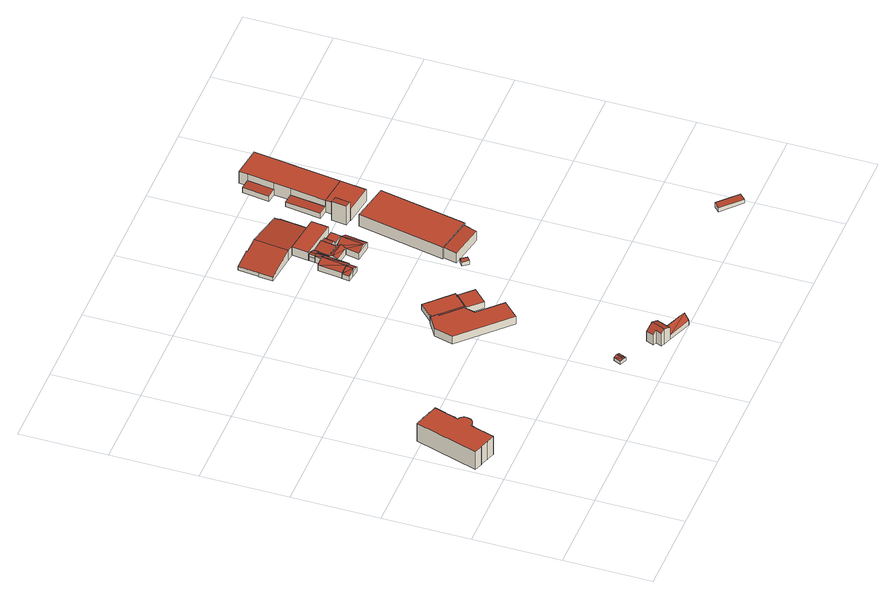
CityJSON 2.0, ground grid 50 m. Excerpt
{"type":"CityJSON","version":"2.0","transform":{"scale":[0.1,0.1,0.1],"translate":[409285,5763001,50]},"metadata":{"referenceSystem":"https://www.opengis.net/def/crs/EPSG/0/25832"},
"CityObjects":{
"building1":{"type":"Building","attributes":{"Gemeindeschluessel":"05515000","Geometrietyp2DReferenz":"3000","function":"31001_2000","roofType":"1000","measuredHeight":11.96},"address":[{"country":"Germany","locality":"Münster","thoroughfareNumber":"6","thoroughfareName":"Hessenweg"}],"geometry":[{"type":"Solid","lod":"2","boundaries":[[[[0,1,2,3]],[[4,5,1,0]],[[6,7,5,4]],[[8,9,7,6]],[[10,11,9,8]],[[12,13,11,10]],[[14,15,13,12]],[[16,17,15,14]],[[18,19,17,16]],[[20,21,19,18]],[[22,23,21,20]],[[24,25,23,22]],[[26,27,25,24]],[[28,29,27,26]],[[30,31,29,28]],[[32,33,31,30]],[[34,35,33,32]],[[36,37,35,34]],[[38,39,37,36]],[[40,41,39,38]],[[42,43,41,40]],[[44,45,43,42]],[[46,47,45,44]],[[48,49,47,46]],[[50,51,49,48]],[[52,53,51,50]],[[54,55,53,52]],[[56,57,55,54]],[[58,59,57,56]],[[60,61,59,58]],[[62,63,61,60]],[[64,65,63,62]],[[66,67,65,64]],[[68,69,67,66]],[[70,71,69,68]],[[72,73,71,70]],[[74,75,73,72]],[[76,77,75,74]],[[78,79,77,76]],[[80,81,79,78]],[[82,83,81,80]],[[84,85,83,82]],[[86,87,85,84]],[[88,89,87,86]],[[90,91,89,88]],[[92,93,91,90]],[[94,95,93,92]],[[96,97,95,94]],[[98,99,97,96]],[[100,101,99,98]],[[102,103,101,100]],[[3,2,103,102]],[[100,98,96,94,92,90,88,86,84,82,80,78,76,74,72,70,68,66,64,62,60,58,56,54,52,50,48,46,44,42,40,38,36,34,32,30,28,26,24,22,20,18,16,14,12,10,8,6,4,0,3,102]],[[1,5,7,9,11,13,15,17,19,21,23,25,27,29,31,33,35,37,39,41,43,45,47,49,51,53,55,57,59,61,63,65,67,69,71,73,75,77,79,81,83,85,87,89,91,93,95,97,99,101,103,2]]]],"semantics":{"surfaces":[{"type":"WallSurface"},{"type":"RoofSurface"},{"type":"GroundSurface"}],"values":[[0,0,0,0,0,0,0,0,0,0,0,0,0,0,0,0,0,0,0,0,0,0,0,0,0,0,0,0,0,0,0,0,0,0,0,0,0,0,0,0,0,0,0,0,0,0,0,0,0,0,0,0,1,2]]}}]},
"building2":{"type":"Building","attributes":{"Gemeindeschluessel":"05515000","Geometrietyp2DReferenz":"3000","function":"31001_1310","roofType":"3100","measuredHeight":2.57},"geometry":[{"type":"Solid","lod":"2","boundaries":[[[[104,105,106,107]],[[108,109,105,104]],[[110,111,109,108]],[[107,106,111,110]],[[104,112,108]],[[110,113,107]],[[104,107,113]],[[113,112,104]],[[112,113,110]],[[110,108,112]],[[105,109,111,106]]]],"semantics":{"surfaces":[{"type":"WallSurface"},{"type":"RoofSurface"},{"type":"GroundSurface"}],"values":[[0,0,0,0,0,0,1,1,1,1,2]]}}]},
"building3":{"type":"Building","attributes":{"Gemeindeschluessel":"05515000","Geometrietyp2DReferenz":"3000","function":"31001_1000","roofType":"3100","measuredHeight":10.52},"address":[{"country":"Germany","locality":"Münster","thoroughfareNumber":"498","thoroughfareName":"Schifffahrter Damm"}],"geometry":[{"type":"Solid","lod":"2","boundaries":[[[[114,115,116,117]],[[118,119,115,114]],[[120,121,119,118]],[[122,123,121,120]],[[124,125,123,122]],[[126,127,125,124]],[[128,129,127,126]],[[130,131,129,128]],[[132,133,131,130]],[[117,116,133,132]],[[126,124,122,120,118,128]],[[114,117,132,130,128,118]],[[115,119,121,123,125,127,129,131,133,116]]]],"semantics":{"surfaces":[{"type":"WallSurface"},{"type":"RoofSurface"},{"type":"GroundSurface"}],"values":[[0,0,0,0,0,0,0,0,0,0,1,1,2]]}}]},
"building4":{"type":"Building","attributes":{"Gemeindeschluessel":"05515000","Geometrietyp2DReferenz":"3000","function":"51009_1610","roofType":"1000","measuredHeight":5.25},"geometry":[{"type":"Solid","lod":"2","boundaries":[[[[134,135,136,137]],[[138,139,135,134]],[[140,141,139,138]],[[142,143,141,140]],[[144,145,143,142]],[[146,147,145,144]],[[148,149,147,146]],[[150,151,149,148]],[[152,153,151,150]],[[154,155,153,152]],[[137,136,155,154]],[[152,150,148,146,144,142,140,138,134,137,154]],[[135,139,141,143,145,147,149,151,153,155,136]]]],"semantics":{"surfaces":[{"type":"WallSurface"},{"type":"RoofSurface"},{"type":"GroundSurface"}],"values":[[0,0,0,0,0,0,0,0,0,0,0,1,2]]}}]},
"building5":{"type":"Building","attributes":{"Gemeindeschluessel":"05515000","Geometrietyp2DReferenz":"3000","function":"31001_2460","roofType":"3100","measuredHeight":6.43},"geometry":[{"type":"Solid","lod":"2","boundaries":[[[[156,157,133,158]],[[159,160,157,156]],[[161,116,160,159]],[[158,133,116,161]],[[156,162,159]],[[161,163,158]],[[163,162,156]],[[156,158,163]],[[162,163,161]],[[161,159,162]],[[157,160,116,133]]]],"semantics":{"surfaces":[{"type":"WallSurface"},{"type":"RoofSurface"},{"type":"GroundSurface"}],"values":[[0,0,0,0,0,0,1,1,1,1,2]]}}]},
"building6":{"type":"Building","attributes":{"Gemeindeschluessel":"05515000","Geometrietyp2DReferenz":"3000","function":"31001_2000"},"address":[{"country":"Germany","locality":"Münster","thoroughfareNumber":"506","thoroughfareName":"Schifffahrter Damm"}],"children":["building6-1","building6-2"]},
"building6-1":{"type":"BuildingPart","attributes":{"roofType":"1000","measuredHeight":3.66},"parents":["building6"],"geometry":[{"type":"Solid","lod":"2","boundaries":[[[[164,165,166,167]],[[168,169,165,164]],[[170,171,169,168]],[[172,173,171,170]],[[174,175,173,172]],[[176,177,178,179]],[[167,166,177,176]],[[179,174,172,170,168,164,167,176]],[[165,169,171,173,175,178,177,166]],[[175,174,179,178]]]],"semantics":{"surfaces":[{"type":"WallSurface"},{"type":"RoofSurface"},{"type":"GroundSurface"},{"type":"ClosureSurface"}],"values":[[0,0,0,0,0,0,0,1,2,3]]}}]},
"building6-2":{"type":"BuildingPart","attributes":{"roofType":"2100","measuredHeight":4.67},"parents":["building6"],"geometry":[{"type":"Solid","lod":"2","boundaries":[[[[180,181,182,183]],[[148,184,181,180]],[[146,185,184,148]],[[186,179,178,185,146]],[[187,188,175,174,189]],[[183,182,188,187]],[[189,186,146,148,180,183,187]],[[181,184,185,178,175,188,182]],[[179,186,189,174]],[[175,178,179,174]]]],"semantics":{"surfaces":[{"type":"WallSurface"},{"type":"RoofSurface"},{"type":"GroundSurface"},{"type":"ClosureSurface"}],"values":[[0,0,0,0,0,0,1,2,0,3]]}}]},
"building7":{"type":"Building","attributes":{"Gemeindeschluessel":"05515000","Geometrietyp2DReferenz":"3000","function":"31001_2000","roofType":"1000","measuredHeight":4.25},"geometry":[{"type":"Solid","lod":"2","boundaries":[[[[190,191,192,193]],[[194,195,191,190]],[[196,197,195,194]],[[193,192,197,196]],[[194,190,193,196]],[[191,195,197,192]]]],"semantics":{"surfaces":[{"type":"WallSurface"},{"type":"RoofSurface"},{"type":"GroundSurface"}],"values":[[0,0,0,0,1,2]]}}]},
"building8":{"type":"Building","attributes":{"Gemeindeschluessel":"05515000","Geometrietyp2DReferenz":"3000","function":"31001_2460","roofType":"5000","measuredHeight":5.15},"geometry":[{"type":"Solid","lod":"2","boundaries":[[[[198,199,200,201]],[[202,203,199,198]],[[204,205,203,202]],[[206,207,205,204]],[[208,209,207,206]],[[201,200,209,208]],[[210,211,198,201]],[[208,211,210]],[[211,208,206]],[[206,204,212,211]],[[211,212,202,198]],[[212,204,202]],[[210,201,208]],[[199,203,205,207,209,200]]]],"semantics":{"surfaces":[{"type":"WallSurface"},{"type":"RoofSurface"},{"type":"GroundSurface"}],"values":[[0,0,0,0,0,0,1,1,1,1,0,0,0,2]]}}]},
"building9":{"type":"Building","attributes":{"Gemeindeschluessel":"05515000","Geometrietyp2DReferenz":"3000","function":"31001_1100"},"address":[{"country":"Germany","locality":"Münster","thoroughfareNumber":"510","thoroughfareName":"Schifffahrter Damm"}],"children":["building9-1","building9-2","building9-3","building9-4"]},
"building9-1":{"type":"BuildingPart","attributes":{"roofType":"3100","measuredHeight":4.91},"parents":["building9"],"geometry":[{"type":"Solid","lod":"2","boundaries":[[[[213,214,215,216]],[[217,218,219,220]],[[221,222,218,217]],[[216,215,222,221]],[[223,224,225,226,227,216,221]],[[224,223,228,229]],[[228,223,221,217]],[[230,229,228,217,220]],[[227,213,216]],[[214,219,218,222,215]],[[214,213,220,219]],[[224,229,230,225]],[[227,226,230,220,213]],[[225,230,226]]]],"semantics":{"surfaces":[{"type":"WallSurface"},{"type":"RoofSurface"},{"type":"GroundSurface"},{"type":"ClosureSurface"}],"values":[[0,0,0,0,1,1,0,0,0,2,3,0,3,3]]}}]},
"building9-2":{"type":"BuildingPart","attributes":{"roofType":"3100","measuredHeight":4.97},"parents":["building9"],"geometry":[{"type":"Solid","lod":"2","boundaries":[[[[230,220,219,231,232,233]],[[234,235,236,214,213,227,237]],[[237,238,239]],[[239,238,240,234]],[[240,238,225,230]],[[230,233,241,240]],[[239,234,237]],[[219,214,236,231]],[[226,237,227]],[[214,219,220,213]],[[220,230,226,227,213]],[[235,234,242]],[[231,236,235,232]],[[235,242,233,232]],[[240,241,242,234]],[[241,233,242]],[[237,226,225,238]],[[226,230,225]]]],"semantics":{"surfaces":[{"type":"WallSurface"},{"type":"RoofSurface"},{"type":"GroundSurface"},{"type":"ClosureSurface"}],"values":[[0,0,1,1,1,1,0,2,0,3,3,0,3,3,0,3,0,3]]}}]},
"building9-3":{"type":"BuildingPart","attributes":{"roofType":"3100","measuredHeight":5.62},"parents":["building9"],"geometry":[{"type":"Solid","lod":"2","boundaries":[[[[243,244,245,246]],[[247,248,244,243]],[[249,250,251,248,247]],[[246,245,252,253,254]],[[255,246,254]],[[254,256,255]],[[243,255,256]],[[247,243,256,249]],[[255,243,246]],[[254,249,256]],[[244,248,251,252,245]],[[250,249,254,253]],[[252,251,250,253]]]],"semantics":{"surfaces":[{"type":"WallSurface"},{"type":"RoofSurface"},{"type":"GroundSurface"},{"type":"ClosureSurface"}],"values":[[0,0,0,0,1,1,1,1,0,0,2,0,3]]}}]},
"building9-4":{"type":"BuildingPart","attributes":{"roofType":"3100","measuredHeight":5.85},"parents":["building9"],"geometry":[{"type":"Solid","lod":"2","boundaries":[[[[257,258,251,250]],[[259,260,258,257]],[[261,262,260,259]],[[232,231,262,261]],[[263,264,236,235]],[[253,252,264,263]],[[250,253,263,235,242,241,265,266,257]],[[267,257,266]],[[261,267,266]],[[261,259,267]],[[266,265,233,232,261]],[[267,259,257]],[[258,260,262,231,236,264,252,251]],[[231,232,235,236]],[[252,253,250,251]],[[233,265,241]],[[233,242,235,232]],[[233,241,242]]]],"semantics":{"surfaces":[{"type":"WallSurface"},{"type":"RoofSurface"},{"type":"GroundSurface"},{"type":"ClosureSurface"}],"values":[[0,0,0,0,0,0,1,1,1,1,0,0,2,3,3,0,3,3]]}}]},
"building10":{"type":"Building","attributes":{"Gemeindeschluessel":"05515000","Geometrietyp2DReferenz":"3000","function":"31001_2500","roofType":"1000","measuredHeight":2.6},"geometry":[{"type":"Solid","lod":"2","boundaries":[[[[268,269,270,271]],[[272,273,269,268]],[[274,275,273,272]],[[271,270,275,274]],[[272,268,271,274]],[[269,273,275,270]]]],"semantics":{"surfaces":[{"type":"WallSurface"},{"type":"RoofSurface"},{"type":"GroundSurface"}],"values":[[0,0,0,0,1,2]]}}]},
"building11":{"type":"Building","attributes":{"Gemeindeschluessel":"05515000","Geometrietyp2DReferenz":"3000","function":"31001_2000","roofType":"3100","measuredHeight":6.5},"geometry":[{"type":"Solid","lod":"2","boundaries":[[[[276,277,278,279]],[[280,281,277,276]],[[282,283,281,280]],[[284,285,283,282]],[[286,287,285,284]],[[288,289,287,286]],[[290,291,289,288]],[[292,293,291,290]],[[294,295,293,292]],[[296,297,295,294]],[[298,299,297,296]],[[300,301,299,298]],[[279,278,301,300]],[[294,292,290,288,286,284,282,296]],[[280,276,279,300,298,296,282]],[[277,281,283,285,287,289,291,293,295,297,299,301,278]]]],"semantics":{"surfaces":[{"type":"WallSurface"},{"type":"RoofSurface"},{"type":"GroundSurface"}],"values":[[0,0,0,0,0,0,0,0,0,0,0,0,0,1,1,2]]}}]},
"building12":{"type":"Building","attributes":{"Gemeindeschluessel":"05515000","Geometrietyp2DReferenz":"3000","function":"31001_1310"},"children":["building12-1","building12-2","building12-3"]},
"building12-1":{"type":"BuildingPart","attributes":{"roofType":"5000","measuredHeight":3.07},"parents":["building12"],"geometry":[{"type":"Solid","lod":"2","boundaries":[[[[302,264,303,304]],[[305,214,264,302]],[[306,215,214,305]],[[306,305,307]],[[307,305,302,308]],[[302,304,308]],[[308,304,306,307]],[[264,214,215,303]],[[215,306,304,303]]]],"semantics":{"surfaces":[{"type":"WallSurface"},{"type":"RoofSurface"},{"type":"GroundSurface"},{"type":"ClosureSurface"}],"values":[[0,0,0,1,1,1,1,2,3]]}}]},
"building12-2":{"type":"BuildingPart","attributes":{"roofType":"2100","measuredHeight":3.59},"parents":["building12"],"geometry":[{"type":"Solid","lod":"2","boundaries":[[[[309,310,311]],[[312,245,309,311]],[[313,304,303,245,312]],[[314,222,215,306,315]],[[316,317,222,314]],[[318,319,317,316]],[[320,319,318]],[[316,314,315,313,312,311,318]],[[309,245,303,215,222,317,319]],[[310,320,318,311]],[[309,319,320,310]],[[304,313,315,306]],[[215,303,304,306]]]],"semantics":{"surfaces":[{"type":"WallSurface"},{"type":"RoofSurface"},{"type":"GroundSurface"},{"type":"ClosureSurface"}],"values":[[0,0,0,0,0,0,0,1,2,0,3,0,3]]}}]},
"building12-3":{"type":"BuildingPart","attributes":{"roofType":"2100","measuredHeight":2.93},"parents":["building12"],"geometry":[{"type":"Solid","lod":"2","boundaries":[[[[321,322,319,320]],[[323,324,322,321]],[[325,326,324,323]],[[310,309,326,325]],[[310,325,323,321,320]],[[322,324,326,309,319]],[[309,310,320,319]]]],"semantics":{"surfaces":[{"type":"WallSurface"},{"type":"RoofSurface"},{"type":"GroundSurface"},{"type":"ClosureSurface"}],"values":[[0,0,0,0,1,2,3]]}}]},
"building13":{"type":"Building","attributes":{"Gemeindeschluessel":"05515000","Geometrietyp2DReferenz":"3000","function":"31001_1000","roofType":"5000","measuredHeight":6.42},"address":[{"country":"Germany","locality":"Münster","thoroughfareNumber":"510a","thoroughfareName":"Schifffahrter Damm"}],"geometry":[{"type":"Solid","lod":"2","boundaries":[[[[243,327,328,247]],[[246,329,327,243]],[[330,331,329,246]],[[332,333,331,330]],[[334,335,333,332]],[[247,328,335,334]],[[336,337,246]],[[336,246,243]],[[336,243,247]],[[247,334,336]],[[332,330,337]],[[337,336,332]],[[246,337,330]],[[332,336,334]],[[327,329,331,333,335,328]]]],"semantics":{"surfaces":[{"type":"WallSurface"},{"type":"RoofSurface"},{"type":"GroundSurface"}],"values":[[0,0,0,0,0,0,1,1,1,1,1,1,0,0,2]]}}]},
"building14":{"type":"Building","attributes":{"Gemeindeschluessel":"05515000","Geometrietyp2DReferenz":"3000","function":"31001_2000","roofType":"1000","measuredHeight":5.64},"geometry":[{"type":"Solid","lod":"2","boundaries":[[[[280,338,339,340]],[[341,342,338,280]],[[343,344,342,341]],[[340,339,344,343]],[[341,280,340,343]],[[338,342,344,339]]]],"semantics":{"surfaces":[{"type":"WallSurface"},{"type":"RoofSurface"},{"type":"GroundSurface"}],"values":[[0,0,0,0,1,2]]}}]},
"building15":{"type":"Building","attributes":{"Gemeindeschluessel":"05515000","Geometrietyp2DReferenz":"3000","function":"31001_2460","roofType":"1000","measuredHeight":2.35},"geometry":[{"type":"Solid","lod":"2","boundaries":[[[[345,326,346,347]],[[348,324,326,345]],[[349,350,324,348]],[[351,352,350,349]],[[347,346,352,351]],[[349,348,345,347,351]],[[326,324,350,352,346]]]],"semantics":{"surfaces":[{"type":"WallSurface"},{"type":"RoofSurface"},{"type":"GroundSurface"}],"values":[[0,0,0,0,0,1,2]]}}]},
"building16":{"type":"Building","attributes":{"Gemeindeschluessel":"05515000","Geometrietyp2DReferenz":"3000","function":"31001_2000"},"address":[{"country":"Germany","locality":"Münster","thoroughfareNumber":"508","thoroughfareName":"Schifffahrter Damm"}],"children":["building16-1","building16-2"]},
"building16-1":{"type":"BuildingPart","attributes":{"roofType":"2100","measuredHeight":7.3},"parents":["building16"],"geometry":[{"type":"Solid","lod":"2","boundaries":[[[[353,354,355,356]],[[357,358,359,360]],[[356,355,358,357]],[[360,353,356,357]],[[354,359,358,355]],[[354,353,360,359]]]],"semantics":{"surfaces":[{"type":"WallSurface"},{"type":"RoofSurface"},{"type":"GroundSurface"},{"type":"ClosureSurface"}],"values":[[0,0,0,1,2,3]]}}]},
"building16-2":{"type":"BuildingPart","attributes":{"roofType":"1000","measuredHeight":7.95},"parents":["building16"],"geometry":[{"type":"Solid","lod":"2","boundaries":[[[[361,362,363,364]],[[365,366,362,361]],[[367,368,366,365]],[[369,360,359,368,367]],[[364,363,354,353,370]],[[369,367,365,361,364,370]],[[362,366,368,359,354,363]],[[360,369,370,353]],[[354,359,360,353]]]],"semantics":{"surfaces":[{"type":"WallSurface"},{"type":"RoofSurface"},{"type":"GroundSurface"},{"type":"ClosureSurface"}],"values":[[0,0,0,0,0,1,2,0,3]]}}]},
"building17":{"type":"Building","attributes":{"Gemeindeschluessel":"05515000","Geometrietyp2DReferenz":"3000","function":"31001_2000"},"children":["building17-1","building17-2","building17-3","building17-4","building17-5"]},
"building17-1":{"type":"BuildingPart","attributes":{"roofType":"2100","measuredHeight":3.71},"parents":["building17"],"geometry":[{"type":"Solid","lod":"2","boundaries":[[[[371,372,373,374]],[[375,376,372,371]],[[377,378,376,375]],[[375,371,374,377]],[[372,376,378,373]],[[378,377,374,373]]]],"semantics":{"surfaces":[{"type":"WallSurface"},{"type":"RoofSurface"},{"type":"GroundSurface"},{"type":"ClosureSurface"}],"values":[[0,0,0,1,2,3]]}}]},
"building17-2":{"type":"BuildingPart","attributes":{"roofType":"2100","measuredHeight":3.61},"parents":["building17"],"geometry":[{"type":"Solid","lod":"2","boundaries":[[[[379,380,381,382]],[[383,384,380,379]],[[385,386,384,383]],[[383,379,382,385]],[[380,384,386,381]],[[386,385,382,381]]]],"semantics":{"surfaces":[{"type":"WallSurface"},{"type":"RoofSurface"},{"type":"GroundSurface"},{"type":"ClosureSurface"}],"values":[[0,0,0,1,2,3]]}}]},
"building17-3":{"type":"BuildingPart","attributes":{"roofType":"1000","measuredHeight":8.01},"parents":["building17"],"geometry":[{"type":"Solid","lod":"2","boundaries":[[[[387,388,389,390]],[[391,392,388,387]],[[393,394,392,391]],[[395,381,396,397]],[[393,391,387,390,395,397]],[[389,388,392,394,396,381]],[[395,381,395,390]],[[389,381,395,390]],[[394,393,397,396]]]],"semantics":{"surfaces":[{"type":"WallSurface"},{"type":"RoofSurface"},{"type":"GroundSurface"},{"type":"ClosureSurface"}],"values":[[0,0,0,0,1,2,0,3,3]]}}]},
"building17-4":{"type":"BuildingPart","attributes":{"roofType":"2100","measuredHeight":12.66},"parents":["building17"],"geometry":[{"type":"Solid","lod":"2","boundaries":[[[[398,399,394,393,400]],[[401,402,399,398]],[[403,397,396,402,401]],[[401,398,400,403]],[[399,402,396,394]],[[397,403,400,393]],[[394,396,397,393]]]],"semantics":{"surfaces":[{"type":"WallSurface"},{"type":"RoofSurface"},{"type":"GroundSurface"},{"type":"ClosureSurface"}],"values":[[0,0,0,1,2,0,3]]}}]},
"building17-5":{"type":"BuildingPart","attributes":{"roofType":"1000","measuredHeight":7.99},"parents":["building17"],"geometry":[{"type":"Solid","lod":"2","boundaries":[[[[404,373,386,385,405]],[[374,373,404]],[[378,377,406]],[[407,408,378,406]],[[409,410,408,407]],[[390,389,410,409]],[[409,407,406,404,405,395,390]],[[386,373,378,408,410,389,381]],[[382,395,405,385]],[[386,381,382,385]],[[374,404,406,377]],[[378,373,374,377]],[[389,390,395,382,381]]]],"semantics":{"surfaces":[{"type":"WallSurface"},{"type":"RoofSurface"},{"type":"GroundSurface"},{"type":"ClosureSurface"}],"values":[[0,0,0,0,0,0,1,2,0,3,0,3,3]]}}]},
"building18":{"type":"Building","attributes":{"Gemeindeschluessel":"05515000","Geometrietyp2DReferenz":"3000","function":"31001_2700","roofType":"2100","measuredHeight":2.95},"geometry":[{"type":"Solid","lod":"2","boundaries":[[[[411,412,413,414]],[[415,416,412,411]],[[417,418,416,415]],[[414,413,418,417]],[[415,411,414,417]],[[412,416,418,413]]]],"semantics":{"surfaces":[{"type":"WallSurface"},{"type":"RoofSurface"},{"type":"GroundSurface"}],"values":[[0,0,0,0,1,2]]}}]}
},
"vertices":[
[157,615,149],[157,615,29],[159,617,29],[159,617,149],[155,616,149],[155,616,29],[154,614,149],[154,614,29],[152,613,149],[152,613,29],[151,615,149],[151,615,29],[105,629,149],[105,629,29],[103,628,149],[103,628,29],[102,631,149],[102,631,29],[57,645,149],[57,645,29],[54,644,149],[54,644,29],[53,646,149],[53,646,29],[8,660,149],[8,660,29],[122,1022,149],[122,1022,29],[167,1008,149],[167,1008,29],[169,1009,149],[169,1009,29],[171,1007,149],[171,1007,29],[216,992,149],[216,992,29],[218,994,149],[218,994,29],[219,991,149],[219,991,29],[264,977,149],[264,977,29],[267,978,149],[267,978,29],[268,976,149],[268,976,29],[267,974,149],[267,974,29],[269,974,149],[269,974,29],[270,971,149],[270,971,29],[268,970,149],[268,970,29],[250,915,149],[250,915,29],[251,912,149],[251,912,29],[249,911,149],[249,911,29],[232,856,149],[232,856,29],[233,853,149],[233,853,29],[230,852,149],[230,852,29],[225,836,149],[225,836,29],[233,832,149],[233,832,29],[242,825,149],[242,825,29],[248,815,149],[248,815,29],[252,805,149],[252,805,29],[253,795,149],[253,795,29],[246,771,149],[246,771,29],[239,764,149],[239,764,29],[230,757,149],[230,757,29],[219,753,149],[219,753,29],[208,752,149],[208,752,29],[199,754,149],[199,754,29],[194,737,149],[194,737,29],[195,735,149],[195,735,29],[193,734,149],[193,734,29],[176,678,149],[176,678,29],[177,676,149],[177,676,29],[175,675,149],[175,675,29],[158,619,149],[158,619,29],
[1090,214,43],[1090,214,22],[1108,259,22],[1108,259,43],[1051,231,43],[1051,231,22],[1069,274,43],[1069,274,22],[1071,222,48],[1089,267,48],
[1321,54,107],[1321,54,22],[1321,55,22],[1321,55,107],[1279,70,127],[1279,70,22],[1258,78,107],[1258,78,22],[1272,114,107],[1272,114,22],[1254,121,89],[1254,121,22],[1271,165,89],[1271,165,22],[1309,150,127],[1309,150,22],[1351,134,106],[1351,134,22],[1342,110,106],[1342,110,22],
[949,1220,67],[949,1220,15],[919,1109,15],[919,1109,67],[1040,1276,67],[1040,1276,15],[1042,1274,67],[1042,1274,15],[1034,1267,67],[1034,1267,15],[1061,1240,67],[1061,1240,15],[1054,1233,67],[1054,1233,15],[1157,1131,67],[1157,1131,15],[1140,1065,67],[1140,1065,15],[1266,940,67],[1266,940,15],[1178,851,67],[1178,851,15],
[1485,56,52],[1485,56,22],[1342,110,52],[1464,1,52],[1464,1,22],[1321,55,52],[1475,28,86],[1332,83,86],
[1117,1351,57],[1117,1351,20],[1042,1274,20],[1042,1274,57],[1256,1213,57],[1256,1213,20],[1240,1197,57],[1240,1197,20],[1241,1196,57],[1241,1196,20],[1172,1130,57],[1172,1130,20],[1034,1267,57],[1034,1267,20],[1061,1240,20],[1061,1240,57],
[1162,1126,67],[1162,1126,20],[1160,1124,20],[1160,1124,67],[1157,1131,20],[1054,1233,20],[1061,1240,66],[1163,1121,67],[1163,1121,20],[1172,1130,66],
[1241,1196,63],[1241,1196,21],[1163,1121,21],[1163,1121,63],[1315,1123,63],[1315,1123,21],[1239,1046,63],[1239,1046,21],
[1297,1769,46],[1297,1769,16],[1303,1812,16],[1303,1812,46],[1251,1775,46],[1251,1775,16],[1212,1781,46],[1212,1781,16],[1218,1823,46],[1218,1823,16],[1221,1823,46],[1221,1823,16],[1261,1817,67],[1255,1775,67],[1251,1775,66],
[1328,1994,40],[1328,1994,12],[1350,1991,12],[1350,1991,40],[1297,2034,40],[1297,2034,12],[1293,1999,12],[1293,1999,40],[1355,2026,40],[1355,2026,12],[1311,2032,62],[1306,1997,62],[1308,1997,61],[1322,1995,54],[1328,1994,51],[1297,2034,58],[1293,1999,58],[1293,1999,54],
[1287,1958,12],[1287,1958,51],[1287,1958,54],[1322,1953,54],[1322,1953,51],[1322,1953,12],[1328,1994,54],[1310,1997,62],[1322,1954,54],[1305,1955,62],[1302,1956,61],[1317,1954,54],
[1409,1869,52],[1409,1869,12],[1416,1921,12],[1416,1921,52],[1407,1869,52],[1407,1869,12],[1312,1883,52],[1312,1883,51],[1312,1883,12],[1320,1936,12],[1320,1936,51],[1320,1936,52],[1413,1895,69],[1316,1909,69],
[1303,1812,51],[1303,1812,12],[1221,1823,51],[1221,1823,12],[1240,1964,51],[1240,1964,12],[1319,1936,51],[1319,1936,12],[1287,1958,68],[1281,1958,71],[1262,1817,71],
[1540,1288,43],[1540,1288,17],[1516,1269,17],[1516,1269,43],[1565,1255,43],[1565,1255,17],[1542,1236,43],[1542,1236,17],
[1514,2111,34],[1514,2111,9],[1533,2278,9],[1533,2278,34],[1311,2133,67],[1311,2133,9],[1271,2138,74],[1271,2138,9],[1085,2158,35],[1085,2158,9],[1093,2238,35],[1093,2238,9],[1095,2238,35],[1095,2238,9],[1108,2357,35],[1108,2357,9],[1212,2348,57],[1212,2348,9],[1212,2343,57],[1212,2343,9],[1294,2334,74],[1294,2334,9],[1531,2306,35],[1531,2306,9],[1528,2279,35],[1528,2279,9],
[1319,1936,37],[1342,1932,12],[1342,1932,37],[1328,1994,37],[1350,1991,37],[1337,1981,42],[1332,1946,43],
[1421,1955,12],[1421,1955,41],[1421,1955,48],[1416,1921,48],[1342,1932,38],[1355,2026,38],[1350,1991,38],[1429,2015,48],[1429,2015,12],[1429,2013,48],[1429,2013,12],[1429,2013,41],
[1465,2008,38],[1465,2008,12],[1464,2000,38],[1464,2000,12],[1456,1951,38],[1456,1951,12],
[1409,1869,11],[1407,1869,11],[1416,1921,11],[1510,1908,52],[1510,1908,11],[1492,1779,52],[1492,1779,11],[1396,1792,52],[1396,1792,11],[1444,1785,76],[1463,1915,76],
[1311,2133,11],[1298,2036,11],[1298,2036,67],[1536,2104,67],[1536,2104,11],[1523,2007,67],[1523,2007,11],
[1456,1951,35],[1455,1941,12],[1455,1941,35],[1464,2000,35],[1522,1992,35],[1522,1992,12],[1514,1933,35],[1514,1933,12],
[1548,1380,88],[1548,1380,15],[1533,1305,15],[1533,1305,78],[1735,1265,78],[1735,1265,15],[1750,1340,15],[1750,1340,88],
[1638,1878,95],[1638,1878,15],[1539,1382,15],[1539,1382,95],[1857,1835,95],[1857,1835,15],[1759,1338,95],[1759,1338,15],[1750,1340,95],[1548,1380,95],
[1671,2387,45],[1671,2387,11],[1730,2379,11],[1730,2379,48],[1692,2540,45],[1692,2540,11],[1751,2533,48],[1751,2533,11],
[1635,2089,44],[1635,2089,11],[1691,2082,11],[1691,2082,47],[1662,2291,44],[1662,2291,11],[1718,2284,47],[1718,2284,11],
[1842,1910,91],[1842,1910,11],[1862,2060,11],[1862,2060,91],[1670,1933,91],[1670,1933,11],[1671,1940,91],[1671,1940,11],[1691,2082,91],[1683,2025,11],[1683,2025,91],
[1630,1946,137],[1630,1946,11],[1671,1940,134],[1642,2031,137],[1642,2031,11],[1683,2025,134],
[1730,2379,91],[1718,2284,91],[1751,2533,91],[1757,2582,91],[1757,2582,11],[1929,2559,91],[1929,2559,11],
[2401,189,42],[2401,189,13],[2370,157,13],[2370,157,39],[2509,85,42],[2509,85,13],[2479,53,39],[2479,53,13]
]}
